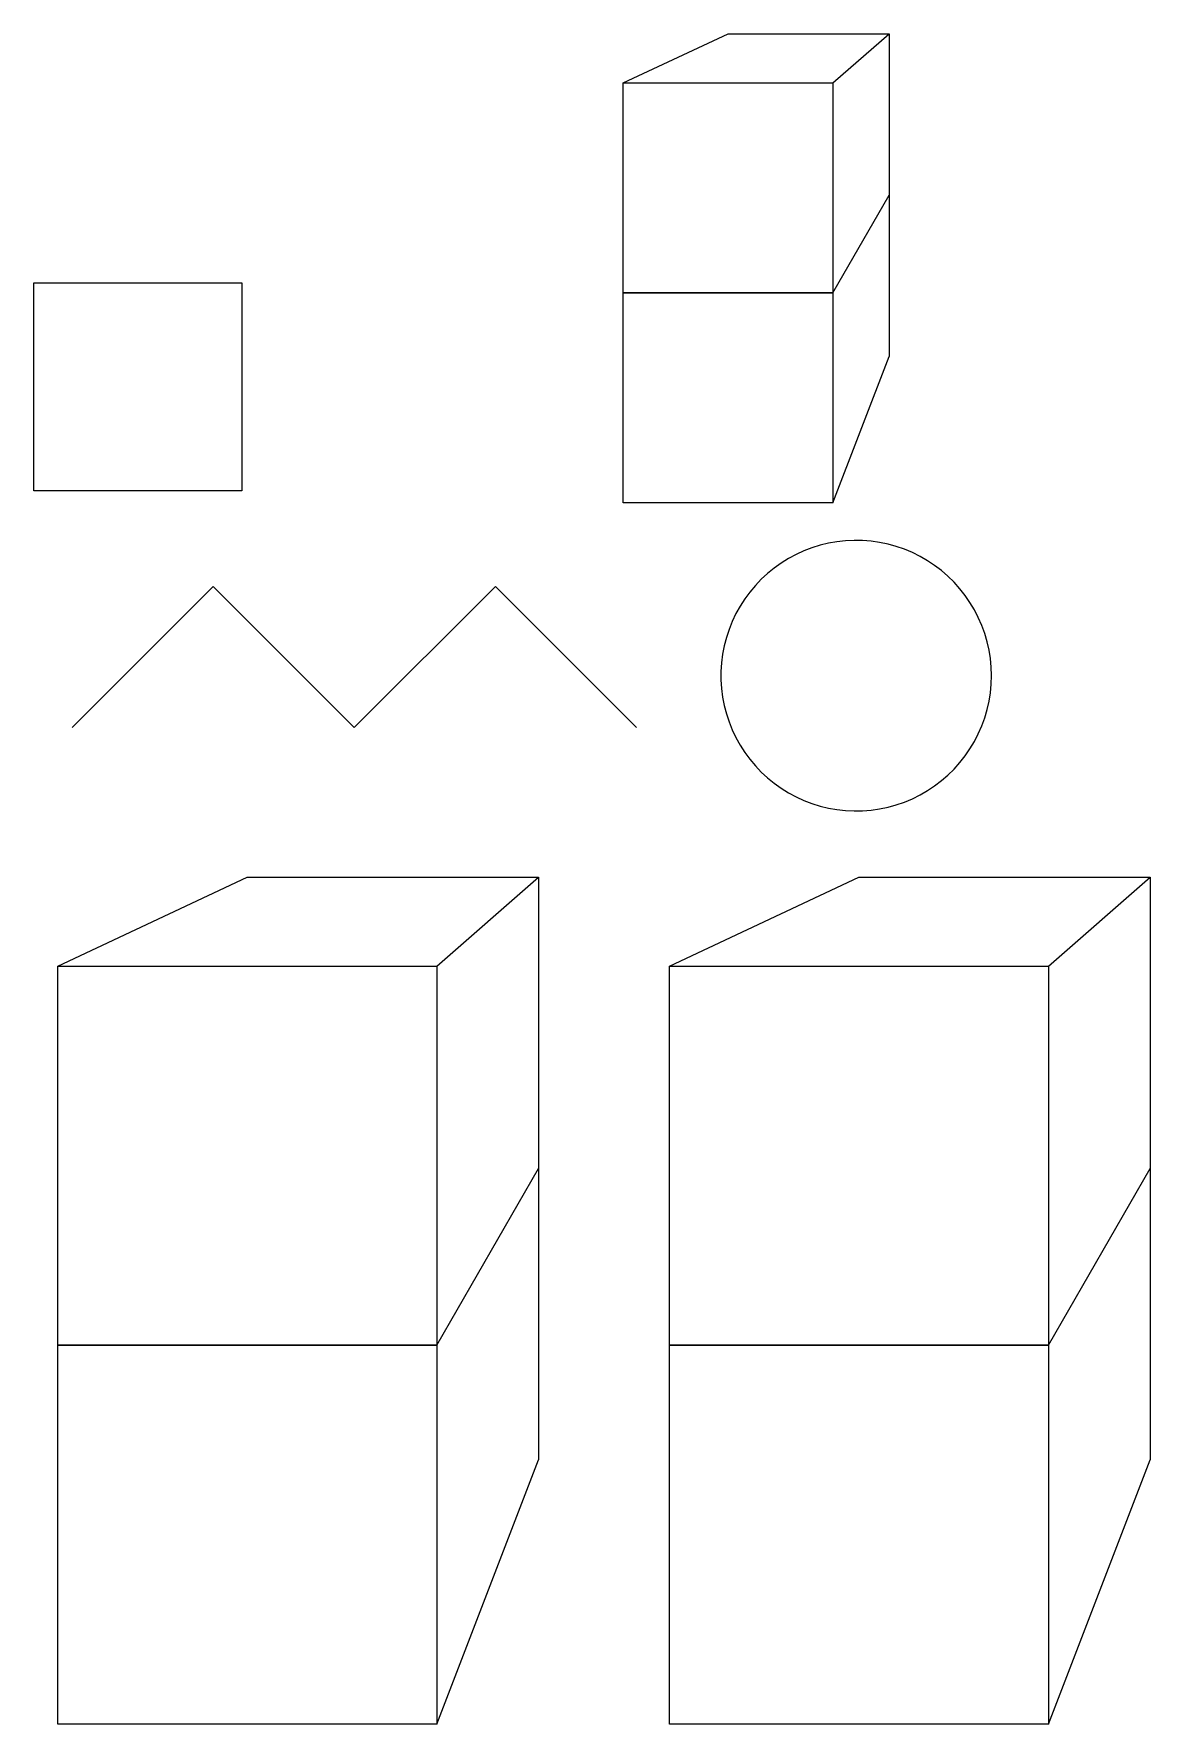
# Model space of a CAD drawing. Extents: x 12.8 to 46.5, y -18 to 33.1.
import ezdxf

# ---------------------------------------------------------------- set-up
doc = ezdxf.new("R2010")
doc.units = 0
doc.layers.add('LAYER1', color=7, linetype='CONTINUOUS')

msp = doc.modelspace()

# ---------------------------------------------------------------- linework, layer by layer
at = {"layer": 'LAYER1', "color": 173}
for p, q in [((30.586, 31.565), (33.757, 33.051)), ((33.757, 33.051), (38.629, 33.051)), ((36.927, 31.565), (38.629, 33.051)), ((38.629, 33.051), (38.629, 28.179)), ((30.586, 31.565), (36.927, 31.565)), ((30.586, 25.224), (30.586, 31.565)), ((36.927, 31.565), (36.927, 25.224)), ((36.927, 25.224), (38.629, 28.179)), ((36.927, 25.224), (38.629, 28.179)), ((38.629, 28.179), (38.629, 23.307)), ((12.784, 25.532), (19.069, 25.532)), ((12.784, 19.247), (12.784, 25.532)), ((19.069, 25.532), (19.069, 19.247)), ((36.927, 25.224), (30.586, 25.224)), ((30.586, 25.224), (36.927, 25.224)), ((30.586, 18.882), (30.586, 25.224)), ((36.927, 25.224), (36.927, 18.882)), ((36.927, 18.882), (38.629, 23.307)), ((19.069, 19.247), (12.784, 19.247)), ((36.927, 18.882), (30.586, 18.882)), ((36.049, 17.432), (35.813, 17.324)), ((36.291, 17.524), (36.049, 17.432)), ((36.538, 17.601), (36.291, 17.524)), ((36.79, 17.662), (36.538, 17.601)), ((37.046, 17.707), (36.79, 17.662)), ((37.304, 17.736), (37.046, 17.707)), ((37.563, 17.748), (37.304, 17.736)), ((37.822, 17.744), (37.563, 17.748)), ((38.081, 17.724), (37.822, 17.744)), ((38.337, 17.687), (38.081, 17.724)), ((38.591, 17.634), (38.337, 17.687)), ((38.841, 17.565), (38.591, 17.634)), ((39.086, 17.48), (38.841, 17.565)), ((39.325, 17.38), (39.086, 17.48)), ((39.558, 17.264), (39.325, 17.38)), ((35.152, 16.914), (34.951, 16.751)), ((35.364, 17.065), (35.152, 16.914)), ((35.584, 17.201), (35.364, 17.065)), ((35.813, 17.324), (35.584, 17.201)), ((39.782, 17.135), (39.558, 17.264)), ((39.998, 16.991), (39.782, 17.135)), ((40.205, 16.834), (39.998, 16.991)), ((13.94, 12.094), (18.203, 16.357)), ((18.203, 16.357), (22.465, 12.094)), ((22.465, 12.094), (26.728, 16.357)), ((26.728, 16.357), (30.991, 12.094)), ((34.582, 16.387), (34.415, 16.188)), ((34.761, 16.575), (34.582, 16.387)), ((34.951, 16.751), (34.761, 16.575)), ((40.401, 16.664), (40.205, 16.834)), ((40.585, 16.482), (40.401, 16.664)), ((40.758, 16.289), (40.585, 16.482)), ((34.261, 15.98), (34.121, 15.761)), ((34.415, 16.188), (34.261, 15.98)), ((40.919, 16.085), (40.758, 16.289)), ((41.066, 15.872), (40.919, 16.085)), ((41.199, 15.649), (41.066, 15.872)), ((33.995, 15.535), (33.883, 15.301)), ((34.121, 15.761), (33.995, 15.535)), ((41.318, 15.419), (41.199, 15.649)), ((41.422, 15.181), (41.318, 15.419)), ((33.706, 14.813), (33.641, 14.562)), ((33.787, 15.06), (33.706, 14.813)), ((33.883, 15.301), (33.787, 15.06)), ((41.51, 14.937), (41.422, 15.181)), ((41.584, 14.688), (41.51, 14.937)), ((33.592, 14.308), (33.559, 14.05)), ((33.641, 14.562), (33.592, 14.308)), ((41.641, 14.435), (41.584, 14.688)), ((41.682, 14.179), (41.641, 14.435)), ((33.559, 14.05), (33.543, 13.792)), ((33.543, 13.792), (33.543, 13.532)), ((41.706, 13.921), (41.682, 14.179)), ((41.715, 13.662), (41.706, 13.921)), ((33.543, 13.532), (33.559, 13.273)), ((41.682, 13.145), (41.706, 13.403)), ((41.706, 13.403), (41.715, 13.662)), ((33.559, 13.273), (33.592, 13.016)), ((33.592, 13.016), (33.641, 12.762)), ((41.584, 12.635), (41.641, 12.888)), ((41.641, 12.888), (41.682, 13.145)), ((33.641, 12.762), (33.706, 12.51)), ((33.706, 12.51), (33.787, 12.264)), ((33.787, 12.264), (33.883, 12.023)), ((41.422, 12.143), (41.51, 12.387)), ((41.51, 12.387), (41.584, 12.635)), ((33.883, 12.023), (33.995, 11.789)), ((33.995, 11.789), (34.121, 11.563)), ((41.199, 11.675), (41.318, 11.905)), ((41.318, 11.905), (41.422, 12.143)), ((34.121, 11.563), (34.261, 11.344)), ((34.261, 11.344), (34.415, 11.136)), ((40.758, 11.035), (40.919, 11.239)), ((40.919, 11.239), (41.066, 11.452)), ((41.066, 11.452), (41.199, 11.675)), ((34.415, 11.136), (34.582, 10.937)), ((34.582, 10.937), (34.761, 10.749)), ((34.761, 10.749), (34.951, 10.573)), ((40.401, 10.66), (40.585, 10.842)), ((40.585, 10.842), (40.758, 11.035)), ((34.951, 10.573), (35.152, 10.41)), ((35.152, 10.41), (35.364, 10.259)), ((35.364, 10.259), (35.584, 10.122)), ((39.782, 10.189), (39.998, 10.333)), ((39.998, 10.333), (40.205, 10.49)), ((40.205, 10.49), (40.401, 10.66)), ((35.584, 10.122), (35.813, 10)), ((35.813, 10), (36.049, 9.892)), ((36.049, 9.892), (36.291, 9.8)), ((36.291, 9.8), (36.538, 9.723)), ((36.538, 9.723), (36.79, 9.662)), ((38.591, 9.69), (38.841, 9.759)), ((38.841, 9.759), (39.086, 9.844)), ((39.086, 9.844), (39.325, 9.944)), ((39.325, 9.944), (39.558, 10.059)), ((39.558, 10.059), (39.782, 10.189)), ((36.79, 9.662), (37.046, 9.617)), ((37.046, 9.617), (37.304, 9.588)), ((37.304, 9.588), (37.563, 9.575)), ((37.563, 9.575), (37.822, 9.58)), ((37.822, 9.58), (38.081, 9.6)), ((38.081, 9.6), (38.337, 9.637)), ((38.337, 9.637), (38.591, 9.69)), ((13.507, 4.89), (19.233, 7.574)), ((19.233, 7.574), (28.031, 7.574)), ((24.958, 4.89), (28.031, 7.574)), ((28.031, 7.574), (28.031, -1.224)), ((31.987, 4.89), (37.712, 7.574)), ((37.712, 7.574), (46.51, 7.574)), ((43.438, 4.89), (46.51, 7.574)), ((46.51, 7.574), (46.51, -1.224)), ((13.507, 4.89), (24.958, 4.89)), ((13.507, -6.561), (13.507, 4.89)), ((24.958, 4.89), (24.958, -6.561)), ((31.987, 4.89), (43.438, 4.89)), ((31.987, -6.561), (31.987, 4.89)), ((43.438, 4.89), (43.438, -6.561)), ((24.958, -6.561), (28.031, -1.224)), ((24.958, -6.561), (28.031, -1.224)), ((28.031, -1.224), (28.031, -10.022)), ((43.438, -6.561), (46.51, -1.224)), ((43.438, -6.561), (46.51, -1.224)), ((46.51, -1.224), (46.51, -10.022)), ((24.958, -6.561), (13.507, -6.561)), ((13.507, -6.561), (24.958, -6.561)), ((13.507, -18.012), (13.507, -6.561)), ((24.958, -6.561), (24.958, -18.012)), ((43.438, -6.561), (31.987, -6.561)), ((31.987, -6.561), (43.438, -6.561)), ((31.987, -18.012), (31.987, -6.561)), ((43.438, -6.561), (43.438, -18.012)), ((24.958, -18.012), (28.031, -10.022)), ((43.438, -18.012), (46.51, -10.022)), ((24.958, -18.012), (13.507, -18.012)), ((43.438, -18.012), (31.987, -18.012))]:
    msp.add_line(p, q, dxfattribs=at)

doc.saveas('drawing.dxf')
